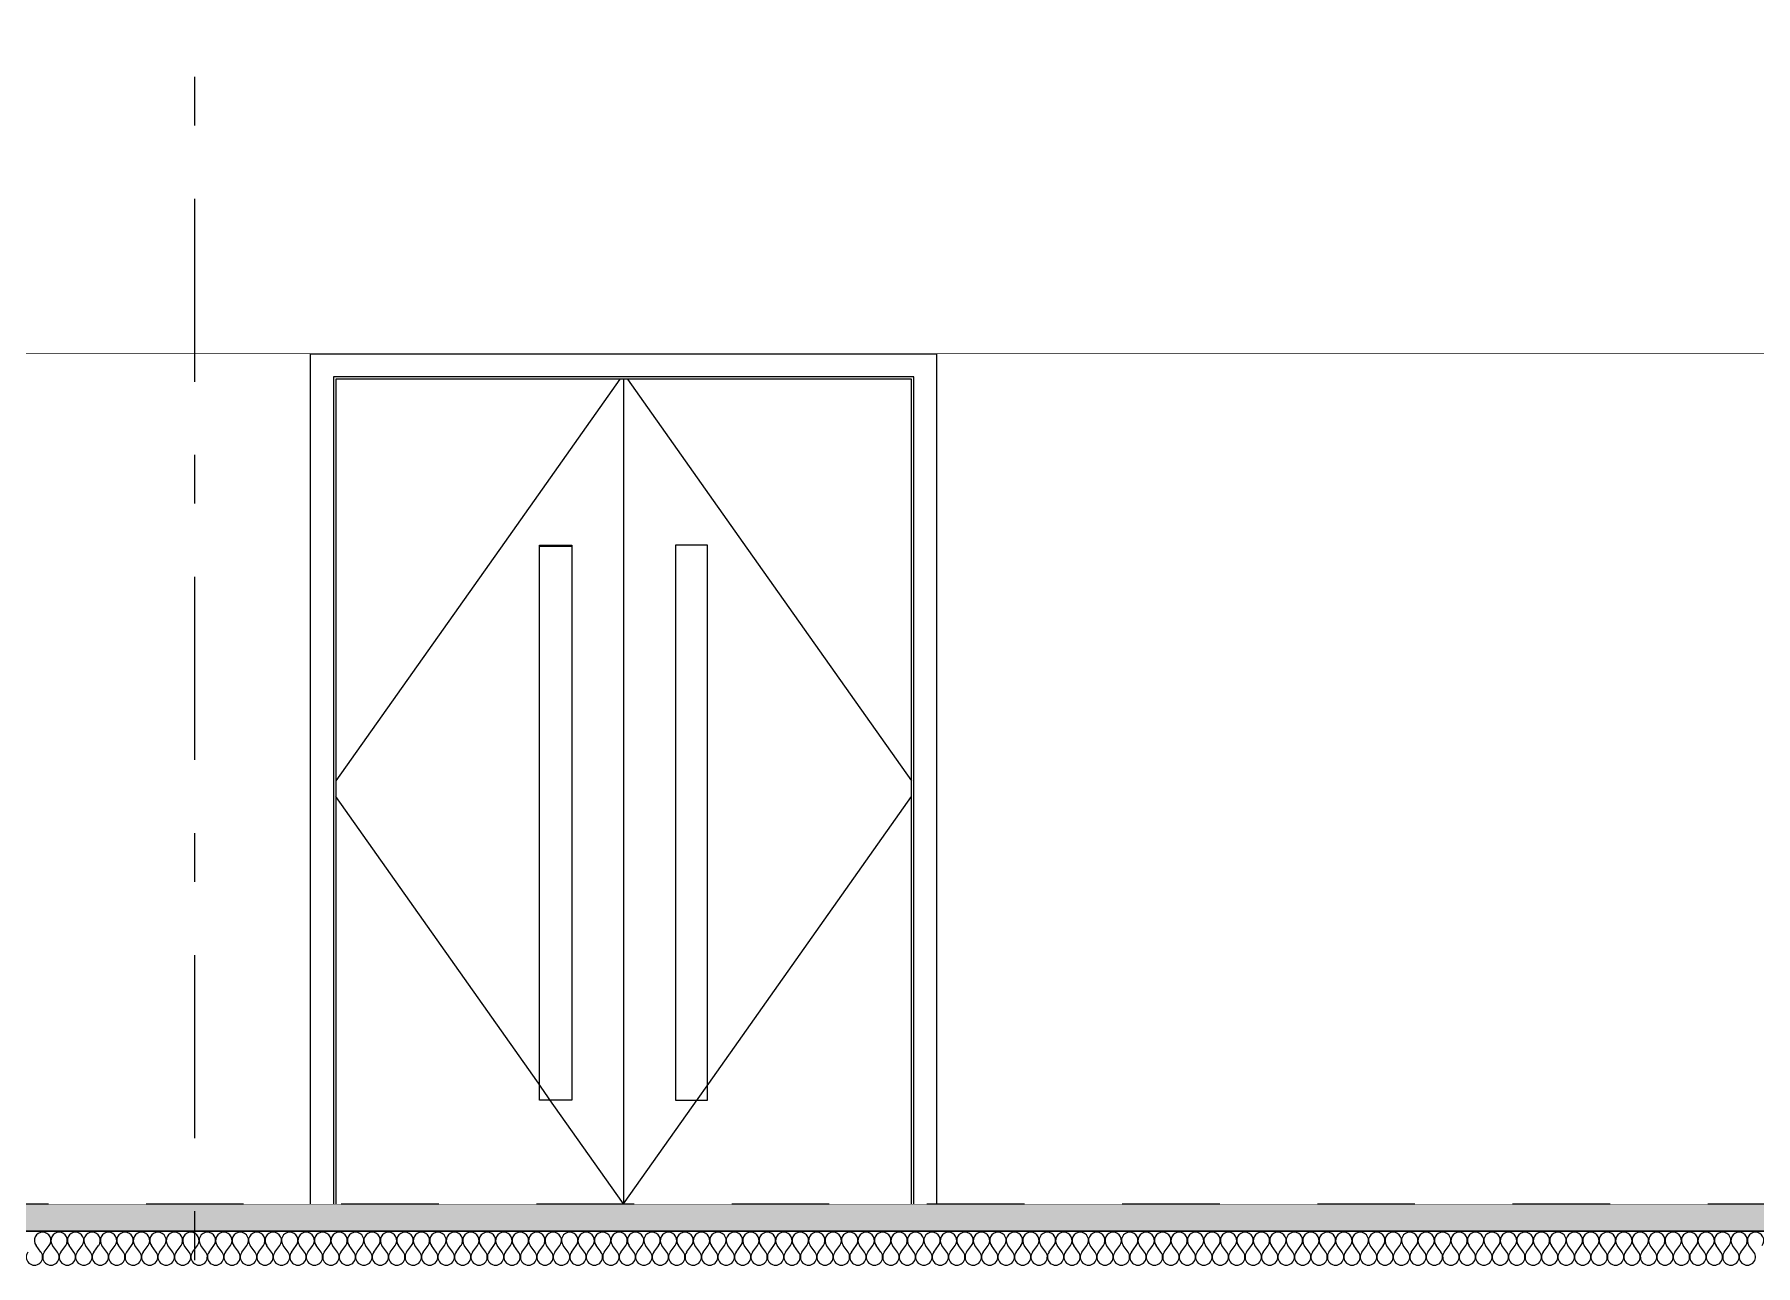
# Model space of a CAD drawing. Header units: millimetres. Extents: x -46169 to 228156, y -86316 to 18123.
# Drawn here: x 165745 to 170721, y -81289 to -77729 of the extents above; entities that cross this region are included whole.
import ezdxf
from ezdxf.enums import TextEntityAlignment as Align

# ---------------------------------------------------------------- set-up
doc = ezdxf.new("R2010")
doc.units = ezdxf.units.MM
doc.header["$MEASUREMENT"] = 0
for name, pattern in [('Dashed', [2822.222233, 1411.111116, -1411.111116]), ('Double Dashed', [1093.611073, 529.166651, -211.666656, 141.111112, -211.666656]), ('Wipeout_Contour', [1000, 0, -1000])]:
    doc.linetypes.add(name, pattern=pattern)
for name, color, linetype, lineweight, true_color in [('0_Pen_No__105', 7, 'Continuous', 15, 0xa6a6a6), ('ArchiCAD Doors_Pen_No__63', 7, 'Continuous', 20, 0x606060), ('New_A-15-MG_Structural_Grid_Phase_2_Pen_No__222', 7, 'Continuous', 13, 0x65af33), ('New_A-20-M_Floor_Slab_Pen_No__107', 7, 'Continuous', 15, 0xa6a6a6), ('New_A-20-M_Floor_Slab_Pen_No__109', 7, 'Continuous', 15, 0xa6a6a6), ('New_A-20-M_Floor_Slab_Pen_No__162', 7, 'Continuous', 0, 0xe47200)]:
    doc.layers.add(name, color=color, linetype=linetype, lineweight=lineweight, true_color=true_color)
for name, color, linetype in [('A-25-M_Wall_Int', 7, 'Continuous'), ('ArchiCAD Doors', 7, 'Continuous'), ('New_A-15-MG_Structural_Grid_Phase_2', 7, 'Continuous'), ('New_A-20-M_Floor_Slab', 7, 'Continuous'), ('New_A-25-M_Wall_Int', 7, 'Continuous')]:
    doc.layers.add(name, color=color, linetype=linetype)
for name, color, linetype, lineweight in [('ArchiCAD Doors_Pen_No__3', 7, 'Continuous', 18), ('New_A-20-M_Floor_Slab_Pen_No__1', 7, 'Continuous', 13), ('New_A-25-M_Wall_Int_Pen_No__87', 8, 'Continuous', 20)]:
    doc.layers.add(name, color=color, linetype=linetype, lineweight=lineweight)
doc.styles.add('GENERATED_STYLE_1', font='')
doc.styles.get('GENERATED_STYLE_1').set_extended_font_data('Swis721 BT')

# ---------------------------------------------------------------- blocks, each defined once
blk = doc.blocks.new('*X183', base_point=(104446.8, -81111))
at = {"layer": 'New_A-20-M_Floor_Slab_Pen_No__107', "linetype": 'Continuous'}
for p, q in [((165764, -81250), (165749.8, -81230.9)), ((165773.6, -81250), (165787.8, -81230.9)), ((165811.7, -81250), (165797.4, -81230.9)), ((165821.2, -81250), (165835.5, -81230.9)), ((165859.3, -81250), (165845, -81230.9)), ((165868.8, -81250), (165883.1, -81230.9)), ((165906.9, -81250), (165892.6, -81230.9)), ((165916.4, -81250), (165930.7, -81230.9)), ((165954.5, -81250), (165940.2, -81230.9)), ((165964, -81250), (165978.3, -81230.9)), ((166002.1, -81250), (165987.8, -81230.9)), ((166011.7, -81250), (166025.9, -81230.9)), ((166049.8, -81250), (166035.5, -81230.9)), ((166059.3, -81250), (166073.6, -81230.9)), ((166097.4, -81250), (166083.1, -81230.9)), ((166106.9, -81250), (166121.2, -81230.9)), ((166145, -81250), (166130.7, -81230.9)), ((166154.5, -81250), (166168.8, -81230.9)), ((166192.6, -81250), (166178.3, -81230.9)), ((166202.1, -81250), (166216.4, -81230.9)), ((166240.2, -81250), (166225.9, -81230.9)), ((166249.8, -81250), (166264, -81230.9)), ((166287.8, -81250), (166273.6, -81230.9)), ((166297.4, -81250), (166311.7, -81230.9)), ((166335.5, -81250), (166321.2, -81230.9)), ((166345, -81250), (166359.3, -81230.9)), ((166383.1, -81250), (166368.8, -81230.9)), ((166392.6, -81250), (166406.9, -81230.9)), ((166430.7, -81250), (166416.4, -81230.9)), ((166440.2, -81250), (166454.5, -81230.9)), ((166478.3, -81250), (166464, -81230.9)), ((166487.8, -81250), (166502.1, -81230.9)), ((166525.9, -81250), (166511.7, -81230.9)), ((166535.5, -81250), (166549.8, -81230.9)), ((166573.6, -81250), (166559.3, -81230.9)), ((166583.1, -81250), (166597.4, -81230.9)), ((166621.2, -81250), (166606.9, -81230.9)), ((166630.7, -81250), (166645, -81230.9)), ((166668.8, -81250), (166654.5, -81230.9)), ((166678.3, -81250), (166692.6, -81230.9)), ((166716.4, -81250), (166702.1, -81230.9)), ((166725.9, -81250), (166740.2, -81230.9)), ((166764, -81250), (166749.8, -81230.9)), ((166773.6, -81250), (166787.8, -81230.9)), ((166811.7, -81250), (166797.4, -81230.9)), ((166821.2, -81250), (166835.5, -81230.9)), ((166859.3, -81250), (166845, -81230.9)), ((166868.8, -81250), (166883.1, -81230.9)), ((166906.9, -81250), (166892.6, -81230.9)), ((166916.4, -81250), (166930.7, -81230.9)), ((166954.5, -81250), (166940.2, -81230.9)), ((166964, -81250), (166978.3, -81230.9)), ((167002.1, -81250), (166987.8, -81230.9)), ((167011.7, -81250), (167025.9, -81230.9)), ((167049.8, -81250), (167035.5, -81230.9)), ((167059.3, -81250), (167073.6, -81230.9)), ((167097.4, -81250), (167083.1, -81230.9)), ((167106.9, -81250), (167121.2, -81230.9)), ((167145, -81250), (167130.7, -81230.9)), ((167154.5, -81250), (167168.8, -81230.9)), ((167192.6, -81250), (167178.3, -81230.9)), ((167202.1, -81250), (167216.4, -81230.9)), ((167240.2, -81250), (167225.9, -81230.9)), ((167249.8, -81250), (167264, -81230.9)), ((167287.8, -81250), (167273.6, -81230.9)), ((167297.4, -81250), (167311.7, -81230.9)), ((167335.5, -81250), (167321.2, -81230.9)), ((167345, -81250), (167359.3, -81230.9)), ((167383.1, -81250), (167368.8, -81230.9)), ((167392.6, -81250), (167406.9, -81230.9)), ((167430.7, -81250), (167416.4, -81230.9)), ((167440.2, -81250), (167454.5, -81230.9)), ((167478.3, -81250), (167464, -81230.9)), ((167487.8, -81250), (167502.1, -81230.9)), ((167525.9, -81250), (167511.7, -81230.9)), ((167535.5, -81250), (167549.8, -81230.9)), ((167573.6, -81250), (167559.3, -81230.9)), ((167583.1, -81250), (167597.4, -81230.9)), ((167621.2, -81250), (167606.9, -81230.9)), ((167630.7, -81250), (167645, -81230.9)), ((167668.8, -81250), (167654.5, -81230.9)), ((167678.3, -81250), (167692.6, -81230.9)), ((167716.4, -81250), (167702.1, -81230.9)), ((167725.9, -81250), (167740.2, -81230.9)), ((167764, -81250), (167749.8, -81230.9)), ((167773.6, -81250), (167787.8, -81230.9)), ((167811.7, -81250), (167797.4, -81230.9)), ((167821.2, -81250), (167835.5, -81230.9)), ((167859.3, -81250), (167845, -81230.9)), ((167868.8, -81250), (167883.1, -81230.9)), ((167906.9, -81250), (167892.6, -81230.9)), ((167916.4, -81250), (167930.7, -81230.9)), ((167954.5, -81250), (167940.2, -81230.9)), ((167964, -81250), (167978.3, -81230.9)), ((168002.1, -81250), (167987.8, -81230.9)), ((168011.7, -81250), (168025.9, -81230.9)), ((168049.8, -81250), (168035.5, -81230.9)), ((168059.3, -81250), (168073.6, -81230.9)), ((168097.4, -81250), (168083.1, -81230.9)), ((168106.9, -81250), (168121.2, -81230.9)), ((168145, -81250), (168130.7, -81230.9)), ((168154.5, -81250), (168168.8, -81230.9)), ((168192.6, -81250), (168178.3, -81230.9)), ((168202.1, -81250), (168216.4, -81230.9)), ((168240.2, -81250), (168225.9, -81230.9)), ((168249.8, -81250), (168264, -81230.9)), ((168287.8, -81250), (168273.6, -81230.9)), ((168297.4, -81250), (168311.7, -81230.9)), ((168335.5, -81250), (168321.2, -81230.9)), ((168345, -81250), (168359.3, -81230.9)), ((168383.1, -81250), (168368.8, -81230.9)), ((168392.6, -81250), (168406.9, -81230.9)), ((168430.7, -81250), (168416.4, -81230.9)), ((168440.2, -81250), (168454.5, -81230.9)), ((168478.3, -81250), (168464, -81230.9)), ((168487.8, -81250), (168502.1, -81230.9)), ((168525.9, -81250), (168511.7, -81230.9)), ((168535.5, -81250), (168549.8, -81230.9)), ((168573.6, -81250), (168559.3, -81230.9)), ((168583.1, -81250), (168597.4, -81230.9)), ((168621.2, -81250), (168606.9, -81230.9)), ((168630.7, -81250), (168645, -81230.9)), ((168668.8, -81250), (168654.5, -81230.9)), ((168678.3, -81250), (168692.6, -81230.9)), ((168716.4, -81250), (168702.1, -81230.9)), ((168725.9, -81250), (168740.2, -81230.9)), ((168764, -81250), (168749.8, -81230.9)), ((168773.6, -81250), (168787.8, -81230.9)), ((168811.7, -81250), (168797.4, -81230.9)), ((168821.2, -81250), (168835.5, -81230.9)), ((168859.3, -81250), (168845, -81230.9)), ((168868.8, -81250), (168883.1, -81230.9)), ((168906.9, -81250), (168892.6, -81230.9)), ((168916.4, -81250), (168930.7, -81230.9)), ((168954.5, -81250), (168940.2, -81230.9)), ((168964, -81250), (168978.3, -81230.9)), ((169002.1, -81250), (168987.8, -81230.9)), ((169011.7, -81250), (169025.9, -81230.9)), ((169049.8, -81250), (169035.5, -81230.9)), ((169059.3, -81250), (169073.6, -81230.9)), ((169097.4, -81250), (169083.1, -81230.9)), ((169106.9, -81250), (169121.2, -81230.9)), ((169145, -81250), (169130.7, -81230.9)), ((169154.5, -81250), (169168.8, -81230.9)), ((169192.6, -81250), (169178.3, -81230.9)), ((169202.1, -81250), (169216.4, -81230.9)), ((169240.2, -81250), (169225.9, -81230.9)), ((169249.8, -81250), (169264, -81230.9)), ((169287.8, -81250), (169273.6, -81230.9)), ((169297.4, -81250), (169311.7, -81230.9)), ((169335.5, -81250), (169321.2, -81230.9)), ((169345, -81250), (169359.3, -81230.9)), ((169383.1, -81250), (169368.8, -81230.9)), ((169392.6, -81250), (169406.9, -81230.9)), ((169430.7, -81250), (169416.4, -81230.9)), ((169440.2, -81250), (169454.5, -81230.9)), ((169478.3, -81250), (169464, -81230.9)), ((169487.8, -81250), (169502.1, -81230.9)), ((169525.9, -81250), (169511.7, -81230.9)), ((169535.5, -81250), (169549.8, -81230.9)), ((169573.6, -81250), (169559.3, -81230.9)), ((169583.1, -81250), (169597.4, -81230.9)), ((169621.2, -81250), (169606.9, -81230.9)), ((169630.7, -81250), (169645, -81230.9)), ((169668.8, -81250), (169654.5, -81230.9)), ((169678.3, -81250), (169692.6, -81230.9)), ((169716.4, -81250), (169702.1, -81230.9)), ((169725.9, -81250), (169740.2, -81230.9)), ((169764, -81250), (169749.8, -81230.9)), ((169773.6, -81250), (169787.8, -81230.9)), ((169811.7, -81250), (169797.4, -81230.9)), ((169821.2, -81250), (169835.5, -81230.9)), ((169859.3, -81250), (169845, -81230.9)), ((169868.8, -81250), (169883.1, -81230.9)), ((169906.9, -81250), (169892.6, -81230.9)), ((169916.4, -81250), (169930.7, -81230.9)), ((169954.5, -81250), (169940.2, -81230.9)), ((169964, -81250), (169978.3, -81230.9)), ((170002.1, -81250), (169987.8, -81230.9)), ((170011.7, -81250), (170025.9, -81230.9)), ((170049.8, -81250), (170035.5, -81230.9)), ((170059.3, -81250), (170073.6, -81230.9)), ((170097.4, -81250), (170083.1, -81230.9)), ((170106.9, -81250), (170121.2, -81230.9)), ((170145, -81250), (170130.7, -81230.9)), ((170154.5, -81250), (170168.8, -81230.9)), ((170192.6, -81250), (170178.3, -81230.9)), ((170202.1, -81250), (170216.4, -81230.9)), ((170240.2, -81250), (170225.9, -81230.9)), ((170249.8, -81250), (170264, -81230.9)), ((170287.8, -81250), (170273.6, -81230.9)), ((170297.4, -81250), (170311.7, -81230.9)), ((170335.5, -81250), (170321.2, -81230.9)), ((170345, -81250), (170359.3, -81230.9)), ((170383.1, -81250), (170368.8, -81230.9)), ((170392.6, -81250), (170406.9, -81230.9)), ((170430.7, -81250), (170416.4, -81230.9)), ((170440.2, -81250), (170454.5, -81230.9)), ((170478.3, -81250), (170464, -81230.9)), ((170487.8, -81250), (170502.1, -81230.9)), ((170525.9, -81250), (170511.7, -81230.9)), ((170535.5, -81250), (170549.8, -81230.9)), ((170573.6, -81250), (170559.3, -81230.9)), ((170583.1, -81250), (170597.4, -81230.9)), ((170621.2, -81250), (170606.9, -81230.9)), ((170630.7, -81250), (170645, -81230.9)), ((170668.8, -81250), (170654.5, -81230.9)), ((170678.3, -81250), (170692.6, -81230.9)), ((170716.4, -81250), (170702.1, -81230.9))]:
    blk.add_line(p, q, dxfattribs=at)
for centre, start, end in [((165768.8, -81216.7), 90, 216.8699), ((165768.8, -81216.7), 323.1301, 90), ((165816.4, -81216.7), 90, 216.8699), ((165816.4, -81216.7), 323.1301, 90), ((165864, -81216.7), 90, 216.8699), ((165864, -81216.7), 323.1301, 90), ((165911.7, -81216.7), 90, 216.8699), ((165911.7, -81216.7), 323.1301, 90), ((165959.3, -81216.7), 90, 216.8699), ((165959.3, -81216.7), 323.1301, 90), ((166006.9, -81216.7), 90, 216.8699), ((166006.9, -81216.7), 323.1301, 90), ((166054.5, -81216.7), 90, 216.8699), ((166054.5, -81216.7), 323.1301, 90), ((166102.1, -81216.7), 90, 216.8699), ((166102.1, -81216.7), 323.1301, 90), ((166149.8, -81216.7), 90, 216.8699), ((166149.8, -81216.7), 323.1301, 90), ((166197.4, -81216.7), 90, 216.8699), ((166197.4, -81216.7), 323.1301, 90), ((166245, -81216.7), 90, 216.8699), ((166245, -81216.7), 323.1301, 90), ((166292.6, -81216.7), 90, 216.8699), ((166292.6, -81216.7), 323.1301, 90), ((166340.2, -81216.7), 90, 216.8699), ((166340.2, -81216.7), 323.1301, 90), ((166387.8, -81216.7), 90, 216.8699), ((166387.8, -81216.7), 323.1301, 90), ((166435.5, -81216.7), 90, 216.8699), ((166435.5, -81216.7), 323.1301, 90), ((166483.1, -81216.7), 90, 216.8699), ((166483.1, -81216.7), 323.1301, 90), ((166530.7, -81216.7), 90, 216.8699), ((166530.7, -81216.7), 323.1301, 90), ((166578.3, -81216.7), 90, 216.8699), ((166578.3, -81216.7), 323.1301, 90), ((166625.9, -81216.7), 90, 216.8699), ((166625.9, -81216.7), 323.1301, 90), ((166673.6, -81216.7), 90, 216.8699), ((166673.6, -81216.7), 323.1301, 90), ((166721.2, -81216.7), 90, 216.8699), ((166721.2, -81216.7), 323.1301, 90), ((166768.8, -81216.7), 90, 216.8699), ((166768.8, -81216.7), 323.1301, 90), ((166816.4, -81216.7), 90, 216.8699), ((166816.4, -81216.7), 323.1301, 90), ((166864, -81216.7), 90, 216.8699), ((166864, -81216.7), 323.1301, 90), ((166911.7, -81216.7), 90, 216.8699), ((166911.7, -81216.7), 323.1301, 90), ((166959.3, -81216.7), 90, 216.8699), ((166959.3, -81216.7), 323.1301, 90), ((167006.9, -81216.7), 90, 216.8699), ((167006.9, -81216.7), 323.1301, 90), ((167054.5, -81216.7), 90, 216.8699), ((167054.5, -81216.7), 323.1301, 90), ((167102.1, -81216.7), 90, 216.8699), ((167102.1, -81216.7), 323.1301, 90), ((167149.8, -81216.7), 90, 216.8699), ((167149.8, -81216.7), 323.1301, 90), ((167197.4, -81216.7), 90, 216.8699), ((167197.4, -81216.7), 323.1301, 90), ((167245, -81216.7), 90, 216.8699), ((167245, -81216.7), 323.1301, 90), ((167292.6, -81216.7), 90, 216.8699), ((167292.6, -81216.7), 323.1301, 90), ((167340.2, -81216.7), 90, 216.8699), ((167340.2, -81216.7), 323.1301, 90), ((167387.8, -81216.7), 90, 216.8699), ((167387.8, -81216.7), 323.1301, 90), ((167435.5, -81216.7), 90, 216.8699), ((167435.5, -81216.7), 323.1301, 90), ((167483.1, -81216.7), 90, 216.8699), ((167483.1, -81216.7), 323.1301, 90), ((167530.7, -81216.7), 90, 216.8699), ((167530.7, -81216.7), 323.1301, 90), ((167578.3, -81216.7), 90, 216.8699), ((167578.3, -81216.7), 323.1301, 90), ((167625.9, -81216.7), 90, 216.8699), ((167625.9, -81216.7), 323.1301, 90), ((167673.6, -81216.7), 90, 216.8699), ((167673.6, -81216.7), 323.1301, 90), ((167721.2, -81216.7), 90, 216.8699), ((167721.2, -81216.7), 323.1301, 90), ((167768.8, -81216.7), 90, 216.8699), ((167768.8, -81216.7), 323.1301, 90), ((167816.4, -81216.7), 90, 216.8699), ((167816.4, -81216.7), 323.1301, 90), ((167864, -81216.7), 90, 216.8699), ((167864, -81216.7), 323.1301, 90), ((167911.7, -81216.7), 90, 216.8699), ((167911.7, -81216.7), 323.1301, 90), ((167959.3, -81216.7), 90, 216.8699), ((167959.3, -81216.7), 323.1301, 90), ((168006.9, -81216.7), 90, 216.8699), ((168006.9, -81216.7), 323.1301, 90), ((168054.5, -81216.7), 90, 216.8699), ((168054.5, -81216.7), 323.1301, 90), ((168102.1, -81216.7), 90, 216.8699), ((168102.1, -81216.7), 323.1301, 90), ((168149.8, -81216.7), 90, 216.8699), ((168149.8, -81216.7), 323.1301, 90), ((168197.4, -81216.7), 90, 216.8699), ((168197.4, -81216.7), 323.1301, 90), ((168245, -81216.7), 90, 216.8699), ((168245, -81216.7), 323.1301, 90), ((168292.6, -81216.7), 90, 216.8699), ((168292.6, -81216.7), 323.1301, 90), ((168340.2, -81216.7), 90, 216.8699), ((168340.2, -81216.7), 323.1301, 90), ((168387.8, -81216.7), 90, 216.8699), ((168387.8, -81216.7), 323.1301, 90), ((168435.5, -81216.7), 90, 216.8699), ((168435.5, -81216.7), 323.1301, 90), ((168483.1, -81216.7), 90, 216.8699), ((168483.1, -81216.7), 323.1301, 90), ((168530.7, -81216.7), 90, 216.8699), ((168530.7, -81216.7), 323.1301, 90), ((168578.3, -81216.7), 90, 216.8699), ((168578.3, -81216.7), 323.1301, 90), ((168625.9, -81216.7), 90, 216.8699), ((168625.9, -81216.7), 323.1301, 90), ((168673.6, -81216.7), 90, 216.8699), ((168673.6, -81216.7), 323.1301, 90), ((168721.2, -81216.7), 90, 216.8699), ((168721.2, -81216.7), 323.1301, 90), ((168768.8, -81216.7), 90, 216.8699), ((168768.8, -81216.7), 323.1301, 90), ((168816.4, -81216.7), 90, 216.8699), ((168816.4, -81216.7), 323.1301, 90), ((168864, -81216.7), 90, 216.8699), ((168864, -81216.7), 323.1301, 90), ((168911.7, -81216.7), 90, 216.8699), ((168911.7, -81216.7), 323.1301, 90), ((168959.3, -81216.7), 90, 216.8699), ((168959.3, -81216.7), 323.1301, 90), ((169006.9, -81216.7), 90, 216.8699), ((169006.9, -81216.7), 323.1301, 90), ((169054.5, -81216.7), 90, 216.8699), ((169054.5, -81216.7), 323.1301, 90), ((169102.1, -81216.7), 90, 216.8699), ((169102.1, -81216.7), 323.1301, 90), ((169149.8, -81216.7), 90, 216.8699), ((169149.8, -81216.7), 323.1301, 90), ((169197.4, -81216.7), 90, 216.8699), ((169197.4, -81216.7), 323.1301, 90), ((169245, -81216.7), 90, 216.8699), ((169245, -81216.7), 323.1301, 90), ((169292.6, -81216.7), 90, 216.8699), ((169292.6, -81216.7), 323.1301, 90), ((169340.2, -81216.7), 90, 216.8699), ((169340.2, -81216.7), 323.1301, 90), ((169387.8, -81216.7), 90, 216.8699), ((169387.8, -81216.7), 323.1301, 90), ((169435.5, -81216.7), 90, 216.8699), ((169435.5, -81216.7), 323.1301, 90), ((169483.1, -81216.7), 90, 216.8699), ((169483.1, -81216.7), 323.1301, 90), ((169530.7, -81216.7), 90, 216.8699), ((169530.7, -81216.7), 323.1301, 90), ((169578.3, -81216.7), 90, 216.8699), ((169578.3, -81216.7), 323.1301, 90), ((169625.9, -81216.7), 90, 216.8699), ((169625.9, -81216.7), 323.1301, 90), ((169673.6, -81216.7), 90, 216.8699), ((169673.6, -81216.7), 323.1301, 90), ((169721.2, -81216.7), 90, 216.8699), ((169721.2, -81216.7), 323.1301, 90), ((169768.8, -81216.7), 90, 216.8699), ((169768.8, -81216.7), 323.1301, 90), ((169816.4, -81216.7), 90, 216.8699), ((169816.4, -81216.7), 323.1301, 90), ((169864, -81216.7), 90, 216.8699), ((169864, -81216.7), 323.1301, 90), ((169911.7, -81216.7), 90, 216.8699), ((169911.7, -81216.7), 323.1301, 90), ((169959.3, -81216.7), 90, 216.8699), ((169959.3, -81216.7), 323.1301, 90), ((170006.9, -81216.7), 90, 216.8699), ((170006.9, -81216.7), 323.1301, 90), ((170054.5, -81216.7), 90, 216.8699), ((170054.5, -81216.7), 323.1301, 90), ((170102.1, -81216.7), 90, 216.8699), ((170102.1, -81216.7), 323.1301, 90), ((170149.8, -81216.7), 90, 216.8699), ((170149.8, -81216.7), 323.1301, 90), ((170197.4, -81216.7), 90, 216.8699), ((170197.4, -81216.7), 323.1301, 90), ((170245, -81216.7), 90, 216.8699), ((170245, -81216.7), 323.1301, 90), ((170292.6, -81216.7), 90, 216.8699), ((170292.6, -81216.7), 323.1301, 90), ((170340.2, -81216.7), 90, 216.8699), ((170340.2, -81216.7), 323.1301, 90), ((170387.8, -81216.7), 90, 216.8699), ((170387.8, -81216.7), 323.1301, 90), ((170435.5, -81216.7), 90, 216.8699), ((170435.5, -81216.7), 323.1301, 90), ((170483.1, -81216.7), 90, 216.8699), ((170483.1, -81216.7), 323.1301, 90), ((170530.7, -81216.7), 90, 216.8699), ((170530.7, -81216.7), 323.1301, 90), ((170578.3, -81216.7), 90, 216.8699), ((170578.3, -81216.7), 323.1301, 90), ((170625.9, -81216.7), 90, 216.8699), ((170625.9, -81216.7), 323.1301, 90), ((170673.6, -81216.7), 90, 216.8699), ((170673.6, -81216.7), 323.1301, 90), ((170721.2, -81216.7), 90, 216.8699), ((170721.2, -81216.7), 323.1301, 90), ((165745, -81264.3), 143.1301, 36.8699), ((165792.6, -81264.3), 143.1301, 36.8699), ((165840.2, -81264.3), 143.1301, 36.8699), ((165887.8, -81264.3), 143.1301, 36.8699), ((165935.5, -81264.3), 143.1301, 36.8699), ((165983.1, -81264.3), 143.1301, 36.8699), ((166030.7, -81264.3), 143.1301, 36.8699), ((166078.3, -81264.3), 143.1301, 36.8699), ((166125.9, -81264.3), 143.1301, 36.8699), ((166173.6, -81264.3), 143.1301, 36.8699), ((166221.2, -81264.3), 143.1301, 36.8699), ((166268.8, -81264.3), 143.1301, 36.8699), ((166316.4, -81264.3), 143.1301, 36.8699), ((166364, -81264.3), 143.1301, 36.8699), ((166411.7, -81264.3), 143.1301, 36.8699), ((166459.3, -81264.3), 143.1301, 36.8699), ((166506.9, -81264.3), 143.1301, 36.8699), ((166554.5, -81264.3), 143.1301, 36.8699), ((166602.1, -81264.3), 143.1301, 36.8699), ((166649.8, -81264.3), 143.1301, 36.8699), ((166697.4, -81264.3), 143.1301, 36.8699), ((166745, -81264.3), 143.1301, 36.8699), ((166792.6, -81264.3), 143.1301, 36.8699), ((166840.2, -81264.3), 143.1301, 36.8699), ((166887.8, -81264.3), 143.1301, 36.8699), ((166935.5, -81264.3), 143.1301, 36.8699), ((166983.1, -81264.3), 143.1301, 36.8699), ((167030.7, -81264.3), 143.1301, 36.8699), ((167078.3, -81264.3), 143.1301, 36.8699), ((167125.9, -81264.3), 143.1301, 36.8699), ((167173.6, -81264.3), 143.1301, 36.8699), ((167221.2, -81264.3), 143.1301, 36.8699), ((167268.8, -81264.3), 143.1301, 36.8699), ((167316.4, -81264.3), 143.1301, 36.8699), ((167364, -81264.3), 143.1301, 36.8699), ((167411.7, -81264.3), 143.1301, 36.8699), ((167459.3, -81264.3), 143.1301, 36.8699), ((167506.9, -81264.3), 143.1301, 36.8699), ((167554.5, -81264.3), 143.1301, 36.8699), ((167602.1, -81264.3), 143.1301, 36.8699), ((167649.8, -81264.3), 143.1301, 36.8699), ((167697.4, -81264.3), 143.1301, 36.8699), ((167745, -81264.3), 143.1301, 36.8699), ((167792.6, -81264.3), 143.1301, 36.8699), ((167840.2, -81264.3), 143.1301, 36.8699), ((167887.8, -81264.3), 143.1301, 36.8699), ((167935.5, -81264.3), 143.1301, 36.8699), ((167983.1, -81264.3), 143.1301, 36.8699), ((168030.7, -81264.3), 143.1301, 36.8699), ((168078.3, -81264.3), 143.1301, 36.8699), ((168125.9, -81264.3), 143.1301, 36.8699), ((168173.6, -81264.3), 143.1301, 36.8699), ((168221.2, -81264.3), 143.1301, 36.8699), ((168268.8, -81264.3), 143.1301, 36.8699), ((168316.4, -81264.3), 143.1301, 36.8699), ((168364, -81264.3), 143.1301, 36.8699), ((168411.7, -81264.3), 143.1301, 36.8699), ((168459.3, -81264.3), 143.1301, 36.8699), ((168506.9, -81264.3), 143.1301, 36.8699), ((168554.5, -81264.3), 143.1301, 36.8699), ((168602.1, -81264.3), 143.1301, 36.8699), ((168649.8, -81264.3), 143.1301, 36.8699), ((168697.4, -81264.3), 143.1301, 36.8699), ((168745, -81264.3), 143.1301, 36.8699), ((168792.6, -81264.3), 143.1301, 36.8699), ((168840.2, -81264.3), 143.1301, 36.8699), ((168887.8, -81264.3), 143.1301, 36.8699), ((168935.5, -81264.3), 143.1301, 36.8699), ((168983.1, -81264.3), 143.1301, 36.8699), ((169030.7, -81264.3), 143.1301, 36.8699), ((169078.3, -81264.3), 143.1301, 36.8699), ((169125.9, -81264.3), 143.1301, 36.8699), ((169173.6, -81264.3), 143.1301, 36.8699), ((169221.2, -81264.3), 143.1301, 36.8699), ((169268.8, -81264.3), 143.1301, 36.8699), ((169316.4, -81264.3), 143.1301, 36.8699), ((169364, -81264.3), 143.1301, 36.8699), ((169411.7, -81264.3), 143.1301, 36.8699), ((169459.3, -81264.3), 143.1301, 36.8699), ((169506.9, -81264.3), 143.1301, 36.8699), ((169554.5, -81264.3), 143.1301, 36.8699), ((169602.1, -81264.3), 143.1301, 36.8699), ((169649.8, -81264.3), 143.1301, 36.8699), ((169697.4, -81264.3), 143.1301, 36.8699), ((169745, -81264.3), 143.1301, 36.8699), ((169792.6, -81264.3), 143.1301, 36.8699), ((169840.2, -81264.3), 143.1301, 36.8699), ((169887.8, -81264.3), 143.1301, 36.8699), ((169935.5, -81264.3), 143.1301, 36.8699), ((169983.1, -81264.3), 143.1301, 36.8699), ((170030.7, -81264.3), 143.1301, 36.8699), ((170078.3, -81264.3), 143.1301, 36.8699), ((170125.9, -81264.3), 143.1301, 36.8699), ((170173.6, -81264.3), 143.1301, 36.8699), ((170221.2, -81264.3), 143.1301, 36.8699), ((170268.8, -81264.3), 143.1301, 36.8699), ((170316.4, -81264.3), 143.1301, 36.8699), ((170364, -81264.3), 143.1301, 36.8699), ((170411.7, -81264.3), 143.1301, 36.8699), ((170459.3, -81264.3), 143.1301, 36.8699), ((170506.9, -81264.3), 143.1301, 36.8699), ((170554.5, -81264.3), 143.1301, 36.8699), ((170602.1, -81264.3), 143.1301, 36.8699), ((170649.8, -81264.3), 143.1301, 36.8699), ((170697.4, -81264.3), 143.1301, 36.8699)]:
    blk.add_arc(centre, 23.8, start, end, dxfattribs=at)
blk = doc.blocks.new('Section Elem_146_1', base_point=(104446.8, -81111))
at = {"color": 254, "linetype": 'Wipeout_Contour', "lineweight": 0, "ltscale": 1154663.639280361}
blk.add_wipeout([(181470.3, -81190), (181470.3, -81186), (181368.1, -81186), (181368.1, -81111), (160483.1, -81111), (160483.1, -81190)], dxfattribs=at).dxf.layer = 'New_A-20-M_Floor_Slab'
at = {"layer": 'New_A-20-M_Floor_Slab_Pen_No__109', "linetype": 'Continuous'}
h = blk.add_hatch(dxfattribs=at)
h.set_pattern_fill('Lightweight_Concrete_0001', color=256, style=0, pattern_type=2)
h.set_pattern_definition([(0, (104446.8, -81110.96), (0, 779.423), [48.75, -401.25]), (0, (104671.8, -80721.25), (0, 779.423), [48.75, -401.25]), (60, (104446.8, -81110.96), (-675, 389.7114), [48.75, -401.25]), (60, (104896.8, -81110.96), (-675, 389.7114), [48.75, -401.25]), (120, (104495.5, -81110.96), (675, 389.7114), [48.75, -401.25]), (120, (104945.5, -81110.96), (675, 389.7114), [48.75, -401.25]), (0, (104446.78, -81035.96), (0, 150), [0, -150, 0, -225]), (45, (104521.78, -81035.96), (-106.06602, 106.06602), [0, -112.5, 0, -187.5])])
h.paths.add_polyline_path([(181470.3, -81190), (181470.3, -81186), (181368.1, -81186), (181368.1, -81111), (160483.1, -81111), (160483.1, -81190)])
at = {"layer": 'New_A-20-M_Floor_Slab_Pen_No__162', "linetype": 'Continuous'}
blk.add_hatch(color=256, dxfattribs=at).paths.add_polyline_path([(181470.3, -81190.5), (181470.3, -81190), (160483.1, -81190), (160483.1, -81190.5)])
at = {"layer": 'New_A-20-M_Floor_Slab_Pen_No__1', "linetype": 'Continuous', "flags": 128}
blk.add_lwpolyline([(177172.4, -81111), (160483.1, -81111), (138338.7, -81111), (126599.8, -81111), (105107.6, -81111)], dxfattribs=at)
at = {"color": 254, "linetype": 'Wipeout_Contour', "lineweight": 0, "ltscale": 757399.620549}
blk.add_wipeout([(160483.1, -81290.5), (181470.3, -81290.5), (181470.3, -81190.5), (160483.1, -81190.5)], dxfattribs=at).dxf.layer = 'New_A-20-M_Floor_Slab'
at = {"layer": 'New_A-20-M_Floor_Slab_Pen_No__1', "linetype": 'Continuous', "flags": 128}
for points in [[(181470.3, -81190), (160483.1, -81190), (138338.7, -81190), (126599.8, -81190), (105107.6, -81190)], [(181470.3, -81190.5), (160483.1, -81190.5), (138338.7, -81190.5), (126599.8, -81190.5), (105107.6, -81190.5)]]:
    blk.add_lwpolyline(points, dxfattribs=at)
at = {"layer": 'New_A-20-M_Floor_Slab'}
blk.add_blockref('*X183', (104446.8, -81111), dxfattribs=at)
blk = doc.blocks.new('Section Elem_166_1', base_point=(104446.8, -81111))
at = {"color": 254, "linetype": 'Wipeout_Contour', "lineweight": 0, "ltscale": 741750.815252}
blk.add_wipeout([(162451.5, -78653), (177172.4, -78653), (177172.4, -70031), (162451.5, -70031)], dxfattribs=at).dxf.layer = 'New_A-25-M_Wall_Int'
at = {"layer": 'New_A-25-M_Wall_Int_Pen_No__87', "linetype": 'Continuous'}
for p, q in [((162451.5, -78653), (166543.4, -78653)), ((168353.4, -78653), (177172.4, -78653))]:
    blk.add_line(p, q, dxfattribs=at)
blk = doc.blocks.new('Section Elem_173_1', base_point=(104446.8, -81111))
at = {"color": 254, "linetype": 'Wipeout_Contour', "lineweight": 0, "ltscale": 731492.164587}
blk.add_wipeout([(166543.4, -81111), (166543.4, -78653), (162451.5, -78653), (162451.5, -81111)], dxfattribs=at).dxf.layer = 'A-25-M_Wall_Int'
at = {"color": 254, "linetype": 'Wipeout_Contour', "lineweight": 0, "ltscale": 761396.729118}
blk.add_wipeout([(168353.4, -78653), (168353.4, -81111), (177172.4, -81111), (177172.4, -78653)], dxfattribs=at).dxf.layer = 'A-25-M_Wall_Int'
blk = doc.blocks.new('Section Elem_174_1', base_point=(104446.8, -81111))
at = {"color": 254, "linetype": 'Wipeout_Contour', "lineweight": 0, "ltscale": 739000.932268}
blk.add_wipeout([(166543.4, -78653), (166543.4, -81111), (166609.4, -81111), (166609.4, -78719)], dxfattribs=at).dxf.layer = 'ArchiCAD Doors'
at = {"color": 254, "linetype": 'Wipeout_Contour', "lineweight": 0, "ltscale": 745296.869716}
blk.add_wipeout([(168287.4, -81111), (168353.4, -81111), (168353.4, -78653), (168287.4, -78719)], dxfattribs=at).dxf.layer = 'ArchiCAD Doors'
at = {"color": 254, "linetype": 'Wipeout_Contour', "lineweight": 0, "ltscale": 742600.400077}
blk.add_wipeout([(167448.4, -80811), (167598.4, -80811), (167598.4, -79206), (167448.4, -79206)], dxfattribs=at).dxf.layer = 'ArchiCAD Doors'
at = {"color": 254, "linetype": 'Wipeout_Contour', "lineweight": 0, "ltscale": 740060.284789}
blk.add_wipeout([(168353.4, -78653), (166543.4, -78653), (166609.4, -78719), (168287.4, -78719)], dxfattribs=at).dxf.layer = 'ArchiCAD Doors'
at = {"layer": 'ArchiCAD Doors_Pen_No__63', "linetype": 'Continuous'}
for p, q in [((166543.4, -81111), (166543.4, -78653)), ((166543.4, -78653), (168353.4, -78653)), ((168353.4, -78653), (168353.4, -81111))]:
    blk.add_line(p, q, dxfattribs=at)
at = {"color": 254, "linetype": 'Wipeout_Contour', "lineweight": 0, "ltscale": 739166.730046}
blk.add_wipeout([(166616.4, -78726), (166609.4, -78726), (166609.4, -81111), (166616.4, -81111)], dxfattribs=at).dxf.layer = 'ArchiCAD Doors'
at = {"color": 254, "linetype": 'Wipeout_Contour', "lineweight": 0, "ltscale": 745198.847765}
blk.add_wipeout([(168280.4, -81111), (168287.4, -81111), (168287.4, -78726), (168280.4, -78726)], dxfattribs=at).dxf.layer = 'ArchiCAD Doors'
at = {"color": 254, "linetype": 'Wipeout_Contour', "lineweight": 0, "ltscale": 1110186.792364496}
blk.add_wipeout([(168287.4, -78719), (166609.4, -78719), (166609.4, -78726), (166616.4, -78726), (168280.4, -78726), (168287.4, -78726)], dxfattribs=at).dxf.layer = 'ArchiCAD Doors'
at = {"color": 254, "linetype": 'Wipeout_Contour', "lineweight": 0, "ltscale": 740390.526079}
blk.add_wipeout([(166616.4, -79206), (166616.4, -80811), (167205.4, -80811), (167205.4, -79206)], dxfattribs=at).dxf.layer = 'ArchiCAD Doors'
at = {"color": 254, "linetype": 'Wipeout_Contour', "lineweight": 0, "ltscale": 744270.362427}
blk.add_wipeout([(167691.4, -79206), (167691.4, -80811), (168280.4, -80811), (168280.4, -79206)], dxfattribs=at).dxf.layer = 'ArchiCAD Doors'
at = {"color": 254, "linetype": 'Wipeout_Contour', "lineweight": 0, "ltscale": 1112871.136156681}
blk.add_wipeout([(167448.4, -78726), (167448.4, -79206), (167598.4, -79206), (167691.4, -79206), (168280.4, -79206), (168280.4, -78726)], dxfattribs=at).dxf.layer = 'ArchiCAD Doors'
at = {"color": 254, "linetype": 'Wipeout_Contour', "lineweight": 0, "ltscale": 1117684.360456135}
blk.add_wipeout([(167448.4, -81111), (168280.4, -81111), (168280.4, -80811), (167691.4, -80811), (167598.4, -80811), (167448.4, -80811)], dxfattribs=at).dxf.layer = 'ArchiCAD Doors'
at = {"layer": 'ArchiCAD Doors_Pen_No__63', "linetype": 'Continuous'}
for p, q in [((168287.4, -81111), (168287.4, -78719)), ((168280.4, -81111), (168280.4, -78726))]:
    blk.add_line(p, q, dxfattribs=at)
at = {"color": 254, "linetype": 'Wipeout_Contour', "lineweight": 0, "ltscale": 742059.026793}
blk.add_wipeout([(167448.4, -80811), (167448.4, -79206), (167298.4, -79206), (167298.4, -80811)], dxfattribs=at).dxf.layer = 'ArchiCAD Doors'
at = {"color": 254, "linetype": 'Wipeout_Contour', "lineweight": 0, "ltscale": 743038.971418}
blk.add_wipeout([(167691.4, -80811), (167691.4, -79206), (167598.4, -79206), (167598.4, -80811)], dxfattribs=at).dxf.layer = 'ArchiCAD Doors'
at = {"layer": 'ArchiCAD Doors_Pen_No__63', "linetype": 'Continuous'}
for p, q in [((167598.4, -79206), (167598.4, -80811)), ((167691.4, -79206), (167598.4, -79206)), ((167691.4, -80811), (167691.4, -79206)), ((167598.4, -80811), (167691.4, -80811))]:
    blk.add_line(p, q, dxfattribs=at)
at = {"color": 254, "linetype": 'Wipeout_Contour', "lineweight": 0, "ltscale": 1109149.587688264}
blk.add_wipeout([(166616.4, -78726), (166616.4, -79206), (167205.4, -79206), (167298.4, -79206), (167448.4, -79206), (167448.4, -78726)], dxfattribs=at).dxf.layer = 'ArchiCAD Doors'
at = {"color": 254, "linetype": 'Wipeout_Contour', "lineweight": 0, "ltscale": 1113979.370603307}
blk.add_wipeout([(167205.4, -80811), (166616.4, -80811), (166616.4, -81111), (167448.4, -81111), (167448.4, -80811), (167298.4, -80811)], dxfattribs=at).dxf.layer = 'ArchiCAD Doors'
at = {"layer": 'ArchiCAD Doors_Pen_No__3', "linetype": 'Continuous'}
for p, q in [((167459.7, -78726), (168280.4, -79887.8)), ((167448.4, -81111), (168280.4, -79933.1))]:
    blk.add_line(p, q, dxfattribs=at)
at = {"layer": 'ArchiCAD Doors_Pen_No__63', "linetype": 'Continuous'}
for p, q in [((166609.4, -78719), (166609.4, -81111)), ((168287.4, -78719), (166609.4, -78719)), ((166616.4, -78726), (166616.4, -81111)), ((168280.4, -78726), (166616.4, -78726)), ((167448.4, -78726), (167448.4, -81111))]:
    blk.add_line(p, q, dxfattribs=at)
at = {"color": 254, "linetype": 'Wipeout_Contour', "lineweight": 0, "ltscale": 741623.141551}
blk.add_wipeout([(167205.4, -79209), (167205.4, -80811), (167298.4, -80811), (167298.4, -79209)], dxfattribs=at).dxf.layer = 'ArchiCAD Doors'
at = {"layer": 'ArchiCAD Doors_Pen_No__3', "linetype": 'Continuous'}
blk.add_line((167448.4, -81111), (166616.4, -79933.1), dxfattribs=at)
at = {"layer": 'ArchiCAD Doors_Pen_No__63', "linetype": 'Continuous'}
blk.add_line((167298.4, -80811), (167205.4, -80811), dxfattribs=at)
at = {"color": 254, "linetype": 'Wipeout_Contour', "lineweight": 0, "ltscale": 740237.916796}
blk.add_wipeout([(167298.4, -79206), (167205.4, -79206), (167205.4, -79209), (167298.4, -79209)], dxfattribs=at).dxf.layer = 'ArchiCAD Doors'
at = {"layer": 'ArchiCAD Doors_Pen_No__3', "linetype": 'Continuous'}
blk.add_line((167437.1, -78726), (166616.4, -79887.8), dxfattribs=at)
at = {"layer": 'ArchiCAD Doors_Pen_No__63', "linetype": 'Continuous'}
for p, q in [((167205.4, -80811), (167205.4, -79206)), ((167205.4, -79206), (167298.4, -79206)), ((167205.4, -79209), (167298.4, -79209)), ((167298.4, -79206), (167298.4, -80811))]:
    blk.add_line(p, q, dxfattribs=at)
blk = doc.blocks.new('Standard grid marker[10]_1', base_point=(166207.5, -59706.3))
at = {"layer": 'New_A-15-MG_Structural_Grid_Phase_2_Pen_No__222', "linetype": 'Double Dashed'}
blk.add_line((166207.5, -60706.3), (166207.5, -84111), dxfattribs=at)
at = {"layer": 'New_A-15-MG_Structural_Grid_Phase_2_Pen_No__222', "style": 'GENERATED_STYLE_1'}
for tag, p in [('AC_MarkerText_1_0', (166207.5, -59162.9)), ('AC_MarkerText_1_1', (166207.5, -85567.6))]:
    blk.add_attdef(tag, text='', height=350, rotation=360, dxfattribs=at).set_placement(p, align=Align.MIDDLE_CENTER)
blk = doc.blocks.new('A03 Atrium Longitudinal Section_STORY_MARKER', base_point=(104446.8, -81111))
at = {"layer": '0_Pen_No__105', "linetype": 'Dashed', "ltscale": 0.2}
blk.add_line((105107.6, -81111), (184115, -81111), dxfattribs=at)

msp = doc.modelspace()

# ---------------------------------------------------------------- block references
at = {"layer": 'New_A-20-M_Floor_Slab'}
msp.add_blockref('Section Elem_146_1', (104446.8, -81111), dxfattribs=at)
at = {"layer": 'New_A-25-M_Wall_Int'}
msp.add_blockref('Section Elem_166_1', (104446.8, -81111), dxfattribs=at)

# ---------------------------------------------------------------- next in the draw order: block references
at = {"layer": 'A-25-M_Wall_Int'}
msp.add_blockref('Section Elem_173_1', (104446.8, -81111), dxfattribs=at)

# ---------------------------------------------------------------- next in the draw order: block references
at = {"layer": 'ArchiCAD Doors'}
msp.add_blockref('Section Elem_174_1', (104446.8, -81111), dxfattribs=at)

# ---------------------------------------------------------------- next in the draw order: block references
at = {"layer": 'New_A-15-MG_Structural_Grid_Phase_2', "color": 8, "linetype": 'Continuous', "lineweight": 15}
msp.add_blockref('Standard grid marker[10]_1', (166207.5, -59706.3), dxfattribs=at)

# ---------------------------------------------------------------- next in the draw order: block references
at = {"linetype": 'Continuous', "lineweight": 0}
msp.add_blockref('A03 Atrium Longitudinal Section_STORY_MARKER', (104446.8, -81111), dxfattribs=at)

doc.saveas('drawing.dxf')
